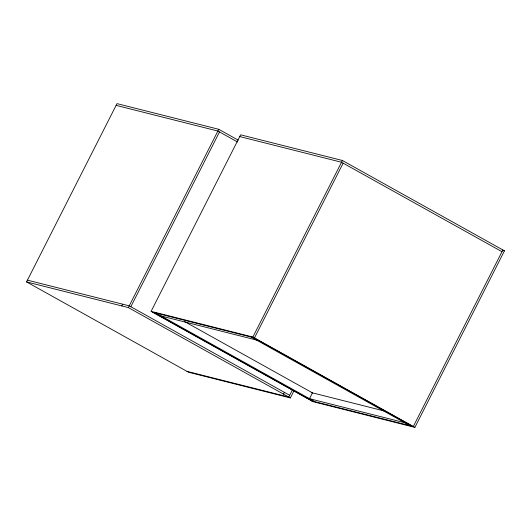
<?xml version="1.0" encoding="UTF-8"?>
<svg xmlns="http://www.w3.org/2000/svg" width="531" height="531" viewBox="0 0 531 531"><rect width="100%" height="100%" fill="white"/><g stroke="black" fill="none" stroke-linecap="round" stroke-linejoin="round"><path stroke-width="0.8" d="M294.121 390.531L290.364 397.931L188.585 372.251L26.55 281.901L116.993 103.625L218.772 129.305L238.286 140.184M121.811 305.936L122.701 304.19M218.772 129.305L128.356 307.588L26.55 281.901M130.832 306.726L219.502 131.94M151.103 311.352L240.636 134.821L342.415 160.495L504.45 250.844L414.89 427.375L313.111 401.695L151.103 311.352L252.882 337.032L413.33 426.499L311.524 400.812M252.882 337.032L342.415 160.495M343.139 163.136L254.468 337.922L152.662 312.235M283.508 394.095L284.39 392.349M288.778 397.042L292.309 390.139M309.487 398.681L312.48 392.781M502.864 249.962L413.304 426.493L414.89 427.375M116.11 105.37L217.916 131.057L237.556 142.009M239.746 136.567L341.552 162.254M502.85 250.44L504.45 250.844M27.439 280.156L129.239 305.843L289.687 395.303M158.709 315.374L258.989 340.676M311.193 392.542L384.49 411.034M306.978 398.051L407.257 423.346M186.998 371.361L288.804 397.049M341.526 162.247L502.001 251.714M253.692 337.723L412.574 426.307M251.183 337.092L410.045 425.67M184.423 321.474L312.44 392.854M155.922 313.058L314.783 401.635M153.419 312.427L312.274 401.005M128.356 307.588L290.364 397.931"/></g></svg>
